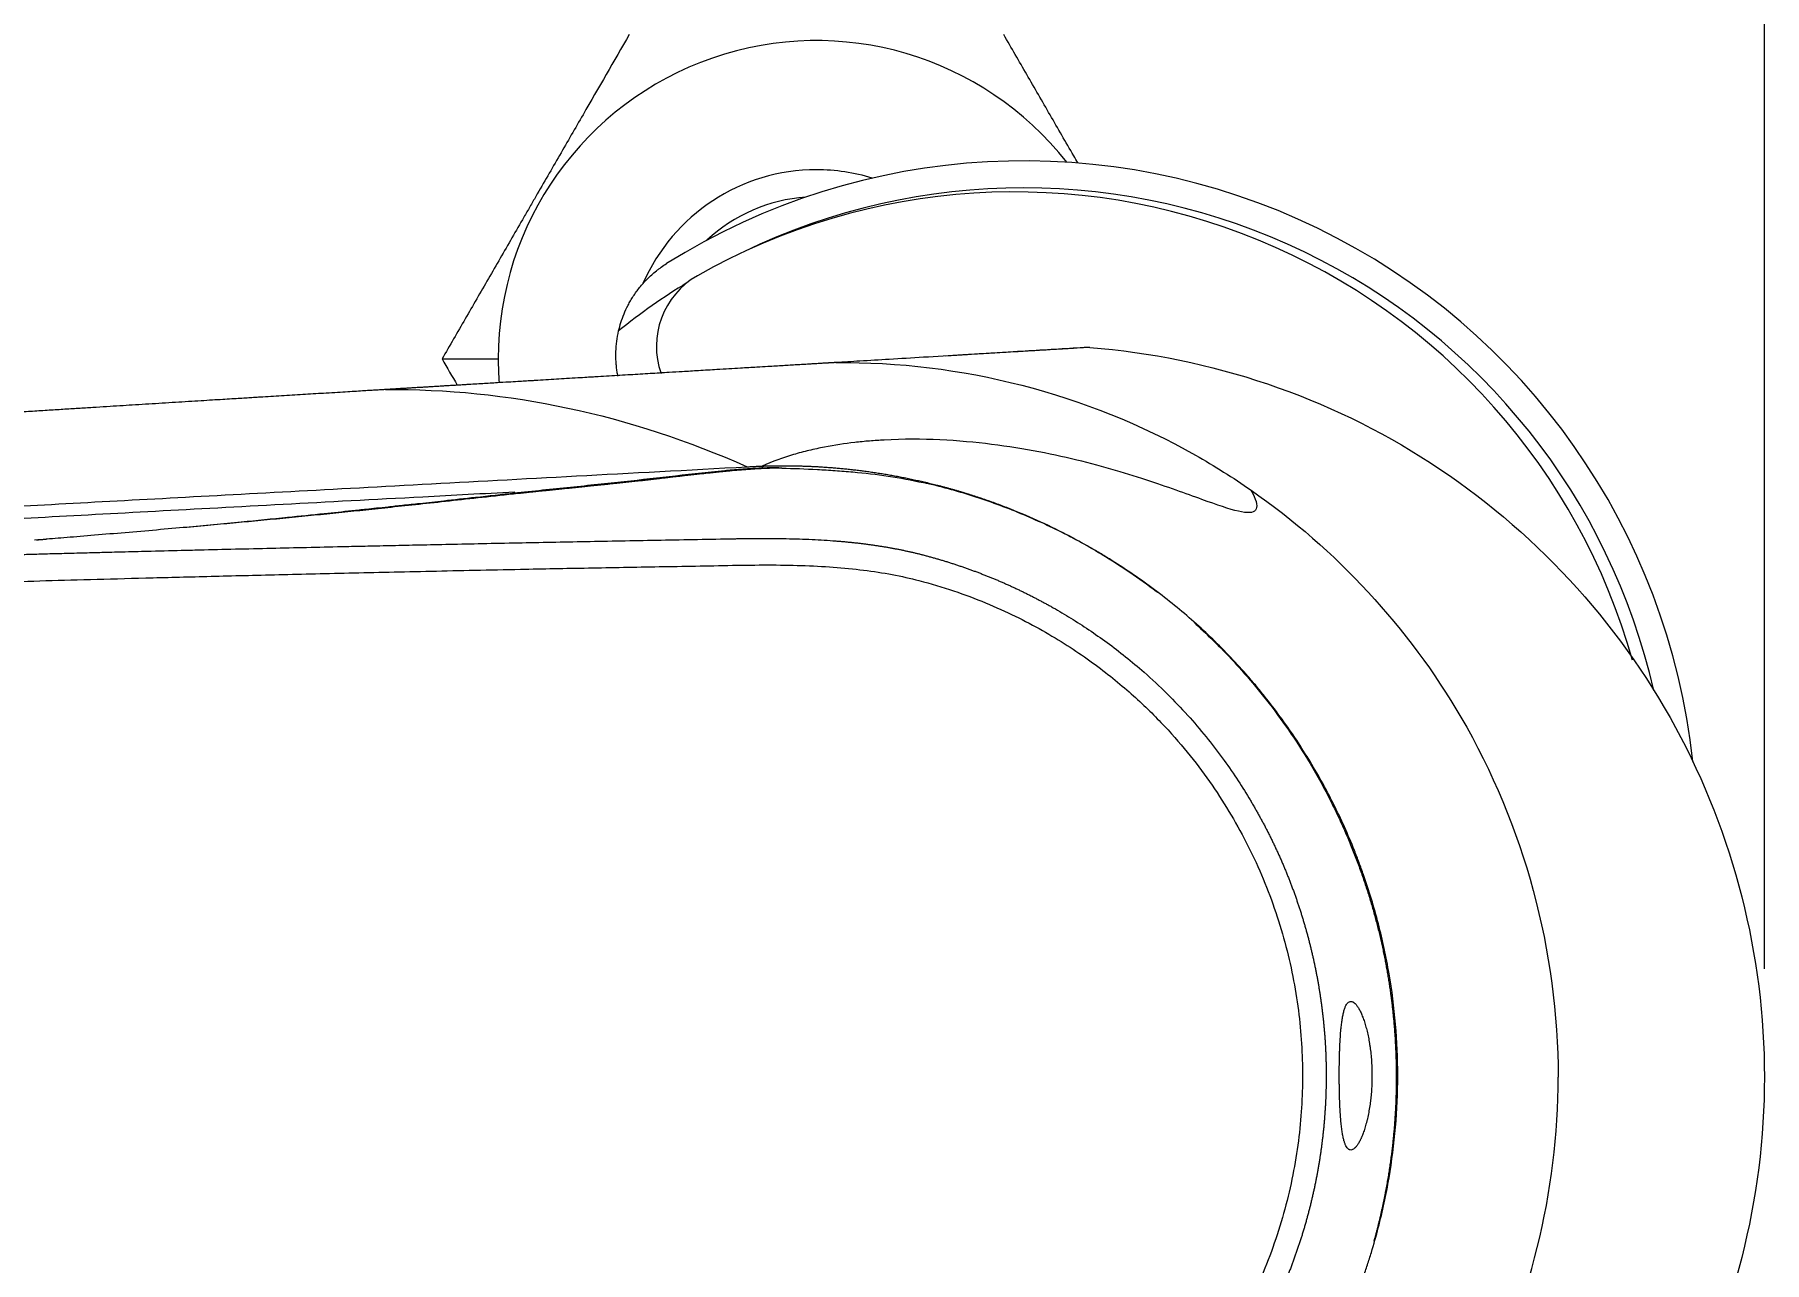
# Model space of a CAD drawing. Extents: x 840 to 1630, y 0 to 579.
# Drawn here: x 1323.1 to 1387.1, y 483 to 528.4 of the extents above; entities that cross this region are included whole.
import ezdxf

# ---------------------------------------------------------------- set-up
doc = ezdxf.new("R2010")
doc.units = 0
doc.header["$LTSCALE"] = 10
doc.header["$MEASUREMENT"] = 0
doc.header["$PDMODE"] = 3
doc.header["$PDSIZE"] = -10
doc.layers.get('0').update_dxf_attribs({"linetype": 'CONTINUOUS'})
doc.layers.get('DEFPOINTS').update_dxf_attribs({"linetype": 'CONTINUOUS'})
doc.layers.add('1', color=7, linetype='CONTINUOUS')
doc.styles.add('Daelim Dimension', font='NanumGothic.ttf')
doc.dimstyles.new('DEFAULT', dxfattribs={"dimscale": 2, "dimtxt": 2, "dimasz": 2, "dimexe": 0, "dimexo": 2, "dimgap": 1, "dimtad": 1, "dimdec": 0, "dimzin": 9, "dimdsep": 46, "dimtxsty": 'Daelim Dimension', "dimcen": 0.5, "dimclrd": 5, "dimclre": 5, "dimclrt": 256, "dimadec": 1, "dimazin": 0, "dimtfac": 1, "dimtdec": 0, "dimtix": 1, "dimtmove": 0, "dimatfit": 3, "dimfxl": 1, "dimtolj": 1, "dimtzin": 1, "dimlwd": 9, "dimlwe": 9, "dimarcsym": 0})

# ---------------------------------------------------------------- blocks, each defined once
blk = doc.blocks.new('*D12')
at = {"color": 5, "lineweight": 9, "ltscale": 0.5, "transparency": 16777216}
for p, q in [((1212.168, 509.869), (1212.168, 542.57)), ((1387.13, 493.858), (1387.13, 542.57)), ((1383.13, 540.57), (1216.168, 540.57))]:
    blk.add_line(p, q, dxfattribs=at)
at = {"color": 5, "ltscale": 0.5, "transparency": 16777216}
for points in [[(1216.168, 541.237), (1216.168, 539.903), (1212.168, 540.57)], [(1383.13, 541.237), (1383.13, 539.903), (1387.13, 540.57)]]:
    blk.add_solid(points, dxfattribs=at)
at = {"layer": 'DEFPOINTS', "color": 0, "ltscale": 0.5, "transparency": 16777216}
for p in [(1212.168, 540.57), (1212.168, 505.869), (1387.13, 489.858)]:
    blk.add_point(p, dxfattribs=at)
at = {"color": 7, "lineweight": -3, "ltscale": 0.5, "transparency": 16777216, "insert": (1299.649, 547.956), "char_height": 10, "attachment_point": 5, "style": 'Daelim Dimension'}
blk.add_mtext('\\A1;175', dxfattribs=at)

msp = doc.modelspace()

# ---------------------------------------------------------------- linework, layer by layer
at = {"layer": '1', "color": 7, "linetype": 'Continuous', "lineweight": 13}
for p, q in [((1338.2, 516.429), (1340.279, 516.429)), ((1350.04, 512.463), (1350.042, 512.392))]:
    msp.add_line(p, q, dxfattribs=at)
at = {"layer": '1', "color": 7, "linetype": 'Continuous', "lineweight": 18}
for centre, radius, start, end in [((1352.055, 516.429), 11.777, 38.17543, 180), ((1359.73, 498.858), 24.9, 6.17266, 122.07984), ((1352.055, 516.429), 7, 90, 156.52179), ((1352.055, 516.429), 7, 72.84942, 90), ((1359.38, 498.858), 23.75, 15.67911, 119.60224), ((1352.088, 516.429), 6, 94.09675, 132.91738), ((1359.73, 498.858), 23.9, 12.81416, 115.7543), ((1359.73, 498.858), 23.9, 121.42442, 128.86646), ((1349.13, 516.899), 3, 119.60224, 199.78662), ((1352.055, 516.429), 11.777, 180, 184.28728)]:
    msp.add_arc(centre, radius, start, end, dxfattribs=at)
for points, knots in [([(1345.126, 528.428), (1344.56, 527.449), (1343.991, 526.462), (1343.128, 524.966), (1342.838, 524.465), (1342.257, 523.457), (1341.964, 522.95), (1341.596, 522.313), (1341.522, 522.185), (1341.412, 521.993), (1341.375, 521.929), (1341.301, 521.801), (1341.117, 521.482), (1340.933, 521.164), (1340.494, 520.404), (1340.204, 519.9), (1339.626, 518.899), (1339.339, 518.402), (1338.768, 517.412), (1338.483, 516.919), (1338.2, 516.429)], [0, 0, 0, 0, 0.25, 0.25, 0.375, 0.375, 0.5, 0.5, 0.53125, 0.53125, 0.546875, 0.546875, 0.5625, 0.625, 0.625, 0.75, 0.75, 0.875, 0.875, 1, 1, 1, 1]), ([(1361.727, 523.678), (1361.675, 523.767), (1361.623, 523.857), (1361.279, 524.454), (1360.988, 524.957), (1360.411, 525.958), (1360.124, 526.456), (1359.552, 527.446), (1359.268, 527.938), (1358.985, 528.428)], [0.3330694, 0.3330694, 0.3330694, 0.3330694, 0.3701779, 0.3701779, 0.5801186, 0.5801186, 0.7900593, 0.7900593, 1, 1, 1, 1]), ([(1344.733, 517.466), (1344.756, 517.569), (1344.785, 517.672), (1344.851, 517.881), (1344.889, 517.987), (1344.977, 518.2), (1345.027, 518.307), (1345.098, 518.444), (1345.113, 518.471), (1345.143, 518.526), (1345.158, 518.553), (1345.207, 518.636), (1345.24, 518.691), (1345.347, 518.855), (1345.425, 518.963), (1345.555, 519.125), (1345.6, 519.179), (1345.672, 519.259), (1345.696, 519.286), (1345.746, 519.338), (1345.771, 519.364), (1345.9, 519.494), (1346.011, 519.593), (1346.159, 519.712), (1346.189, 519.735), (1346.25, 519.781), (1346.281, 519.804), (1346.376, 519.871), (1346.44, 519.914), (1346.506, 519.956)], [0, 0, 0, 0, 0.125, 0.125, 0.25, 0.25, 0.375, 0.375, 0.40625, 0.40625, 0.4375, 0.4375, 0.5, 0.5, 0.625, 0.625, 0.6875, 0.6875, 0.71875, 0.71875, 0.75, 0.75, 0.875, 0.875, 0.90625, 0.90625, 0.9375, 0.9375, 1, 1, 1, 1]), ([(1344.706, 515.793), (1344.695, 515.845), (1344.686, 515.897), (1344.669, 516.01), (1344.656, 516.102), (1344.647, 516.196), (1344.642, 516.258), (1344.64, 516.29), (1344.63, 516.447), (1344.628, 516.573), (1344.637, 516.826), (1344.647, 516.954), (1344.68, 517.209), (1344.703, 517.338), (1344.733, 517.466)], [0, 0, 0, 0, 0.09732, 0.09732, 0.210155, 0.266573, 0.266573, 0.32299, 0.32299, 0.54866, 0.54866, 0.77433, 0.77433, 1, 1, 1, 1]), ([(1362.17, 516.855), (1362.013, 516.845), (1361.676, 516.825), (1361.138, 516.793), (1360.532, 516.757), (1359.861, 516.717), (1359.122, 516.673), (1358.317, 516.624), (1357.273, 516.562), (1356.074, 516.491), (1354.805, 516.415), (1353.723, 516.35), (1353.063, 516.311), (1352.765, 516.293)], [0, 0, 0, 0, 0.050122, 0.107346, 0.171673, 0.243101, 0.321632, 0.407265, 0.5, 0.654812, 0.789749, 0.904812, 1, 1, 1, 1]), ([(1362.09, 516.855), (1361.377, 516.811), (1359.921, 516.723), (1358.16, 516.616), (1357.108, 516.553), (1356.834, 516.536)], [0, 0, 0, 0, 0.426201, 0.852401, 1, 1, 1, 1]), ([(1362.17, 516.855), (1366.638, 516.504), (1375.404, 513.534), (1384.845, 503.337), (1387.13, 494.353), (1387.13, 489.858)], [0, 0, 0, 0, 0.332673, 0.666336, 1, 1, 1, 1]), ([(1352.765, 516.293), (1352.756, 516.293), (1352.74, 516.292), (1352.714, 516.29), (1352.689, 516.289), (1352.663, 516.287), (1352.637, 516.286), (1352.611, 516.284), (1352.584, 516.283), (1352.558, 516.281), (1352.531, 516.279), (1352.503, 516.278), (1352.476, 516.276), (1352.448, 516.274), (1352.42, 516.273), (1352.391, 516.271), (1352.363, 516.269), (1352.318, 516.267), (1352.223, 516.261), (1352.084, 516.253), (1351.922, 516.243), (1351.751, 516.233), (1351.556, 516.221), (1351.323, 516.208), (1351.079, 516.193), (1350.735, 516.172), (1350.331, 516.148), (1349.804, 516.117), (1349.193, 516.081), (1348.471, 516.037), (1347.739, 515.994), (1347.142, 515.958), (1346.655, 515.929), (1346.254, 515.905), (1345.899, 515.884), (1345.538, 515.862), (1345.165, 515.84), (1344.78, 515.817), (1344.383, 515.793), (1344.055, 515.773), (1343.78, 515.757), (1343.534, 515.742), (1343.203, 515.722), (1342.827, 515.699), (1342.43, 515.676), (1342.042, 515.652), (1341.726, 515.633), (1341.469, 515.618), (1341.256, 515.605), (1340.979, 515.588), (1340.638, 515.568), (1340.298, 515.547), (1339.979, 515.528), (1339.701, 515.511), (1339.415, 515.494), (1339.16, 515.479), (1338.943, 515.466), (1338.767, 515.455), (1338.593, 515.445), (1338.421, 515.434), (1338.251, 515.424), (1338.083, 515.414), (1337.917, 515.404), (1337.753, 515.394), (1337.591, 515.384), (1337.431, 515.374), (1337.274, 515.365), (1337.119, 515.356), (1336.967, 515.346), (1336.817, 515.337), (1336.669, 515.328), (1336.524, 515.319), (1336.381, 515.311), (1336.242, 515.302), (1336.149, 515.297), (1336.103, 515.294)], [0, 0, 0, 0, 0.004446, 0.008892, 0.013338, 0.017784, 0.022231, 0.026677, 0.031124, 0.035571, 0.040017, 0.044464, 0.048911, 0.053358, 0.057805, 0.062252, 0.0667, 0.071147, 0.083058, 0.109506, 0.131257, 0.149675, 0.177293, 0.204912, 0.232534, 0.259729, 0.314677, 0.35131, 0.401663, 0.465738, 0.511177, 0.548106, 0.576501, 0.596357, 0.615248, 0.634134, 0.653016, 0.671893, 0.690768, 0.70964, 0.717126, 0.72807, 0.742473, 0.760338, 0.776057, 0.79178, 0.807504, 0.813497, 0.821762, 0.832297, 0.845103, 0.86018, 0.869935, 0.879901, 0.890078, 0.900466, 0.90663, 0.912691, 0.918649, 0.924505, 0.930257, 0.935906, 0.941453, 0.946897, 0.952238, 0.957476, 0.962612, 0.967645, 0.972575, 0.977402, 0.982127, 0.986749, 0.991269, 0.995686, 1, 1, 1, 1]), ([(1336.103, 515.294), (1336.079, 515.292), (1336.017, 515.289), (1335.904, 515.282), (1335.749, 515.272), (1335.551, 515.26), (1335.31, 515.246), (1335.025, 515.228), (1334.696, 515.208), (1334.32, 515.185), (1333.926, 515.161), (1333.529, 515.137), (1333.142, 515.113), (1332.752, 515.09), (1332.359, 515.066), (1331.963, 515.041), (1331.647, 515.022), (1331.399, 515.007), (1331.209, 514.995), (1330.981, 514.981), (1330.716, 514.965), (1330.412, 514.946), (1330.07, 514.925), (1329.689, 514.902), (1329.268, 514.876), (1328.65, 514.837), (1327.843, 514.787), (1327.032, 514.737), (1326.388, 514.697), (1325.906, 514.667), (1325.399, 514.636), (1324.868, 514.603), (1324.311, 514.568), (1323.729, 514.531), (1323.122, 514.493), (1322.489, 514.454), (1321.83, 514.412), (1321.145, 514.369), (1320.435, 514.324), (1319.698, 514.277), (1318.935, 514.229), (1317.963, 514.167), (1316.786, 514.093), (1315.765, 514.028), (1315.039, 513.982), (1314.555, 513.951), (1314.144, 513.925), (1313.895, 513.909), (1313.863, 513.907)], [0, 0, 0, 0, 0.003776, 0.009711, 0.017804, 0.028055, 0.040463, 0.055028, 0.071751, 0.090632, 0.111673, 0.130612, 0.149553, 0.168496, 0.187443, 0.206392, 0.225344, 0.232602, 0.241591, 0.252311, 0.264763, 0.278947, 0.294863, 0.312512, 0.331892, 0.353004, 0.397399, 0.441782, 0.462169, 0.483558, 0.505951, 0.529348, 0.553752, 0.579164, 0.605586, 0.633019, 0.661465, 0.690926, 0.721402, 0.752894, 0.7854, 0.818921, 0.876901, 0.934911, 0.948225, 0.968592, 0.996015, 1, 1, 1, 1]), ([(1348.788, 512.3), (1348.132, 512.233), (1346.83, 512.098), (1344.962, 511.878), (1342.962, 511.677), (1341.569, 511.53), (1340.854, 511.455)], [0, 0, 0, 0, 0.250837, 0.500185, 0.749696, 1, 1, 1, 1]), ([(1350.12, 512.389), (1350.108, 512.389), (1350.084, 512.388), (1350.049, 512.386), (1350.013, 512.385), (1349.978, 512.383), (1349.942, 512.381), (1349.907, 512.379), (1349.872, 512.378), (1349.836, 512.376), (1349.801, 512.374), (1349.766, 512.372), (1349.731, 512.37), (1349.696, 512.368), (1349.66, 512.366), (1349.625, 512.364), (1349.59, 512.361), (1349.555, 512.359), (1349.52, 512.357), (1349.485, 512.355), (1349.451, 512.352), (1349.416, 512.35), (1349.381, 512.347), (1349.346, 512.345), (1349.312, 512.342), (1349.277, 512.34), (1349.242, 512.337), (1349.208, 512.335), (1349.173, 512.332), (1349.139, 512.329), (1349.105, 512.327), (1349.07, 512.324), (1349.036, 512.321), (1349.002, 512.318), (1348.967, 512.316), (1348.933, 512.313), (1348.899, 512.31), (1348.865, 512.307), (1348.831, 512.304), (1348.797, 512.301), (1348.763, 512.298), (1348.741, 512.296), (1348.729, 512.295)], [0, 0, 0, 0, 0.024519, 0.049062, 0.073631, 0.098225, 0.122845, 0.14749, 0.17216, 0.196856, 0.221577, 0.246324, 0.271096, 0.295894, 0.320717, 0.345565, 0.370438, 0.395336, 0.420258, 0.445205, 0.470175, 0.495169, 0.520187, 0.545228, 0.570292, 0.59538, 0.620491, 0.645625, 0.670784, 0.695966, 0.721172, 0.746402, 0.771656, 0.796934, 0.822235, 0.84756, 0.872909, 0.898281, 0.923677, 0.949095, 0.974536, 1, 1, 1, 1]), ([(1350.04, 512.463), (1350.064, 512.464), (1350.112, 512.466), (1350.185, 512.468), (1350.258, 512.47), (1350.332, 512.472), (1350.406, 512.473), (1350.482, 512.474), (1350.557, 512.475), (1350.633, 512.476), (1350.71, 512.477), (1350.787, 512.477), (1350.865, 512.477), (1350.944, 512.477), (1351.023, 512.476), (1351.103, 512.476), (1351.183, 512.475), (1351.264, 512.473), (1351.345, 512.472), (1351.427, 512.47), (1351.509, 512.467), (1351.592, 512.465), (1351.676, 512.462), (1351.76, 512.458), (1351.845, 512.455), (1351.93, 512.451), (1352.016, 512.447), (1352.103, 512.442), (1352.19, 512.437), (1352.277, 512.431), (1352.365, 512.426), (1352.454, 512.42), (1352.543, 512.413), (1352.633, 512.406), (1352.723, 512.399), (1352.814, 512.391), (1352.905, 512.383), (1352.997, 512.374), (1353.089, 512.365), (1353.182, 512.356), (1353.276, 512.346), (1353.37, 512.336), (1353.464, 512.325), (1353.56, 512.314), (1353.655, 512.302), (1353.751, 512.29), (1353.848, 512.277), (1353.945, 512.264), (1354.043, 512.25), (1354.141, 512.236), (1354.24, 512.222), (1354.339, 512.207), (1354.438, 512.191), (1354.539, 512.175), (1354.639, 512.158), (1354.74, 512.141), (1354.842, 512.123), (1354.944, 512.104), (1355.047, 512.085), (1355.15, 512.066), (1355.253, 512.046), (1355.357, 512.025), (1355.462, 512.004), (1355.567, 511.982), (1355.672, 511.959), (1355.778, 511.936), (1355.884, 511.912), (1355.991, 511.888), (1356.098, 511.863), (1356.206, 511.837), (1356.314, 511.811), (1356.423, 511.784), (1356.531, 511.756), (1356.641, 511.727), (1356.751, 511.698), (1356.861, 511.669), (1356.971, 511.638), (1357.082, 511.607), (1357.194, 511.575), (1357.305, 511.542), (1357.417, 511.509), (1357.53, 511.475), (1357.643, 511.44), (1357.756, 511.404), (1357.869, 511.368), (1357.983, 511.331), (1358.098, 511.293), (1358.212, 511.254), (1358.327, 511.214), (1358.442, 511.174), (1358.558, 511.133), (1358.674, 511.091), (1358.79, 511.048), (1358.907, 511.004), (1359.023, 510.96), (1359.141, 510.914), (1359.258, 510.868), (1359.711, 510.686), (1360.491, 510.346), (1361.576, 509.803), (1362.63, 509.203), (1363.65, 508.547), (1364.325, 508.061), (1364.665, 507.801), (1364.683, 507.787)], [0, 0, 0, 0, 0.004605, 0.009246, 0.013924, 0.018638, 0.023389, 0.028177, 0.033001, 0.037862, 0.042759, 0.047693, 0.052663, 0.05767, 0.062714, 0.067794, 0.072911, 0.078064, 0.083254, 0.088481, 0.093744, 0.099044, 0.10438, 0.109753, 0.115163, 0.120609, 0.126092, 0.131612, 0.137168, 0.142761, 0.14839, 0.154056, 0.159759, 0.165498, 0.171274, 0.177087, 0.182936, 0.188822, 0.194744, 0.200703, 0.206699, 0.212731, 0.2188, 0.224906, 0.231048, 0.237227, 0.243442, 0.249695, 0.255983, 0.262309, 0.268671, 0.27507, 0.281505, 0.287977, 0.294485, 0.30103, 0.307612, 0.31423, 0.320885, 0.327577, 0.334305, 0.34107, 0.347871, 0.354709, 0.361584, 0.368495, 0.375443, 0.382427, 0.389448, 0.396506, 0.4036, 0.41073, 0.417898, 0.425102, 0.432342, 0.439619, 0.446933, 0.454283, 0.461669, 0.469093, 0.476553, 0.484049, 0.491582, 0.499152, 0.506758, 0.514401, 0.52208, 0.529796, 0.537549, 0.545338, 0.553164, 0.561026, 0.568925, 0.576861, 0.584834, 0.592843, 0.600888, 0.608971, 0.686283, 0.763604, 0.840933, 0.918267, 0.995601, 1, 1, 1, 1]), ([(1350.767, 512.39), (1351.207, 512.377), (1351.647, 512.361), (1352.306, 512.327), (1352.526, 512.314), (1352.965, 512.284), (1353.184, 512.266), (1353.841, 512.207), (1354.277, 512.156), (1355.146, 512.027), (1355.578, 511.948), (1356.008, 511.85)], [0, 0, 0, 0, 0.25, 0.25, 0.375, 0.375, 0.5, 0.5, 0.75, 0.75, 1, 1, 1, 1]), ([(1340.895, 511.459), (1340.412, 511.406), (1339.539, 511.31), (1338.362, 511.18), (1337.459, 511.081), (1336.771, 511.007), (1336.236, 510.949), (1335.793, 510.902), (1335.348, 510.855), (1334.704, 510.787), (1333.731, 510.686), (1332.369, 510.546), (1330.664, 510.376), (1329.404, 510.256), (1328.716, 510.193)], [0, 0, 0, 0, 0.125086, 0.224617, 0.298573, 0.352233, 0.396554, 0.431871, 0.462501, 0.506531, 0.589179, 0.699154, 0.836507, 1, 1, 1, 1]), ([(1373.563, 489.908), (1373.563, 490.546), (1373.535, 491.18), (1373.428, 492.437), (1373.348, 493.061), (1373.136, 494.301), (1373.005, 494.916), (1372.69, 496.136), (1372.506, 496.742), (1372.269, 497.418), (1372.242, 497.493), (1372.188, 497.643), (1372.16, 497.718), (1372.077, 497.942), (1372.019, 498.09), (1371.843, 498.533), (1371.719, 498.825), (1371.33, 499.69), (1371.048, 500.253), (1370.437, 501.354), (1370.109, 501.891), (1369.407, 502.939), (1369.033, 503.45), (1368.585, 504.009), (1368.535, 504.071), (1368.434, 504.195), (1368.384, 504.256), (1368.23, 504.44), (1367.92, 504.803), (1367.601, 505.154), (1366.947, 505.842), (1366.494, 506.279), (1365.553, 507.115), (1365.065, 507.512), (1364.055, 508.267), (1363.533, 508.625), (1362.926, 509.005), (1362.858, 509.047), (1362.722, 509.13), (1362.654, 509.171), (1362.448, 509.294), (1362.036, 509.534), (1361.618, 509.76), (1360.774, 510.194), (1360.202, 510.459), (1359.038, 510.941), (1358.446, 511.158), (1357.242, 511.542), (1356.63, 511.709), (1356.008, 511.85)], [0, 0, 0, 0, 0.0625, 0.0625, 0.125, 0.125, 0.1875, 0.1875, 0.25, 0.25, 0.257813, 0.257813, 0.265625, 0.265625, 0.28125, 0.28125, 0.3125, 0.3125, 0.375, 0.375, 0.4375, 0.4375, 0.5, 0.5, 0.507813, 0.507813, 0.515625, 0.515625, 0.53125, 0.5625, 0.5625, 0.625, 0.625, 0.6875, 0.6875, 0.75, 0.75, 0.757812, 0.757812, 0.765625, 0.765625, 0.78125, 0.8125, 0.8125, 0.875, 0.875, 0.9375, 0.9375, 1, 1, 1, 1]), ([(1366.056, 506.646), (1366.127, 506.582), (1366.452, 506.285), (1367.043, 505.713), (1367.825, 504.878), (1368.631, 503.92), (1369.446, 502.829), (1370.251, 501.599), (1370.796, 500.629), (1371.122, 499.988), (1371.25, 499.729), (1371.373, 499.472), (1371.491, 499.215), (1371.604, 498.961), (1371.714, 498.708), (1371.818, 498.456), (1371.919, 498.206), (1372.015, 497.958), (1372.108, 497.712), (1372.196, 497.468), (1372.281, 497.226), (1372.361, 496.986), (1372.439, 496.748), (1372.512, 496.512), (1372.582, 496.279), (1372.649, 496.047), (1372.712, 495.819), (1372.772, 495.592), (1372.83, 495.369), (1372.884, 495.147), (1372.935, 494.929), (1372.983, 494.713), (1373.029, 494.5), (1373.072, 494.289), (1373.112, 494.081), (1373.15, 493.876), (1373.185, 493.674), (1373.218, 493.474), (1373.249, 493.278), (1373.278, 493.084), (1373.304, 492.894), (1373.329, 492.706), (1373.351, 492.522), (1373.372, 492.34), (1373.391, 492.161), (1373.408, 491.986), (1373.424, 491.813), (1373.438, 491.644), (1373.45, 491.478), (1373.462, 491.315), (1373.471, 491.155), (1373.48, 490.998), (1373.487, 490.845), (1373.493, 490.694), (1373.498, 490.547), (1373.502, 490.403), (1373.505, 490.262), (1373.507, 490.124), (1373.508, 489.99), (1373.508, 489.901), (1373.508, 489.858)], [0, 0, 0, 0, 0.015118, 0.069875, 0.130345, 0.196535, 0.26845, 0.346094, 0.429473, 0.444893, 0.460144, 0.475226, 0.490139, 0.504882, 0.519457, 0.533862, 0.548099, 0.562167, 0.576065, 0.589796, 0.603357, 0.616749, 0.629973, 0.643028, 0.655914, 0.66863, 0.681178, 0.693557, 0.705766, 0.717806, 0.729677, 0.741378, 0.75291, 0.764273, 0.775466, 0.786489, 0.797342, 0.808026, 0.81854, 0.828884, 0.839058, 0.849062, 0.858895, 0.868559, 0.878053, 0.887376, 0.896529, 0.905512, 0.914324, 0.922966, 0.931437, 0.939738, 0.947868, 0.955828, 0.963617, 0.971235, 0.978682, 0.985959, 0.993065, 1, 1, 1, 1]), ([(1371.399, 489.908), (1371.399, 489.999), (1371.4, 490.09), (1371.401, 490.269), (1371.404, 490.447), (1371.408, 490.623), (1371.411, 490.731), (1371.412, 490.753), (1371.413, 490.796), (1371.414, 490.818), (1371.416, 490.882), (1371.418, 490.924), (1371.423, 491.05), (1371.431, 491.213), (1371.441, 491.367), (1371.449, 491.479), (1371.454, 491.535), (1371.458, 491.589), (1371.462, 491.625), (1371.463, 491.643), (1371.472, 491.73), (1371.487, 491.864), (1371.514, 492.044), (1371.535, 492.151), (1371.552, 492.227), (1371.558, 492.251), (1371.57, 492.297), (1371.576, 492.319), (1371.595, 492.382), (1371.622, 492.458), (1371.652, 492.518), (1371.676, 492.556), (1371.685, 492.568), (1371.697, 492.584), (1371.701, 492.589), (1371.71, 492.599), (1371.732, 492.622), (1371.772, 492.65), (1371.83, 492.662), (1371.871, 492.652), (1371.897, 492.641), (1371.903, 492.638), (1371.913, 492.632), (1371.929, 492.623), (1371.945, 492.611), (1371.978, 492.585), (1372.021, 492.541), (1372.066, 492.48), (1372.099, 492.429), (1372.11, 492.41), (1372.133, 492.372), (1372.144, 492.351), (1372.177, 492.288), (1372.221, 492.196), (1372.263, 492.09), (1372.305, 491.977), (1372.325, 491.917), (1372.364, 491.79), (1372.402, 491.657), (1372.454, 491.443), (1372.484, 491.289), (1372.505, 491.17), (1372.512, 491.13), (1372.525, 491.048), (1372.531, 491.007), (1372.549, 490.882), (1372.569, 490.713), (1372.585, 490.538), (1372.594, 490.406), (1372.596, 490.361), (1372.601, 490.272), (1372.603, 490.226), (1372.608, 490.09), (1372.609, 489.999), (1372.609, 489.908)], [0, 0, 0, 0, 0.03125, 0.03125, 0.0625, 0.09375, 0.09375, 0.101562, 0.101562, 0.109375, 0.109375, 0.125, 0.125, 0.15625, 0.1875, 0.1875, 0.203125, 0.210937, 0.210937, 0.21875, 0.21875, 0.25, 0.28125, 0.3125, 0.3125, 0.328125, 0.328125, 0.34375, 0.34375, 0.375, 0.40625, 0.40625, 0.421875, 0.421875, 0.429687, 0.429687, 0.4375, 0.46875, 0.5, 0.53125, 0.53125, 0.539062, 0.539062, 0.546875, 0.5625, 0.5625, 0.59375, 0.625, 0.625, 0.640625, 0.640625, 0.65625, 0.65625, 0.6875, 0.71875, 0.71875, 0.75, 0.75, 0.78125, 0.8125, 0.84375, 0.84375, 0.859375, 0.859375, 0.875, 0.875, 0.90625, 0.9375, 0.9375, 0.953125, 0.953125, 0.96875, 0.96875, 1, 1, 1, 1]), ([(1356.008, 467.965), (1356.63, 468.106), (1357.242, 468.273), (1358.445, 468.657), (1359.035, 468.873), (1360.197, 469.354), (1360.768, 469.618), (1361.889, 470.195), (1362.439, 470.507), (1363.047, 470.886), (1363.114, 470.929), (1363.248, 471.014), (1363.315, 471.058), (1363.515, 471.189), (1363.912, 471.454), (1364.299, 471.73), (1365.058, 472.298), (1365.547, 472.695), (1366.488, 473.53), (1366.941, 473.967), (1367.81, 474.881), (1368.226, 475.357), (1368.673, 475.916), (1368.723, 475.979), (1368.821, 476.104), (1368.87, 476.167), (1369.016, 476.357), (1369.302, 476.739), (1369.575, 477.128), (1370.103, 477.916), (1370.761, 478.991), (1371.326, 480.117), (1371.843, 481.267), (1372.078, 481.854), (1372.316, 482.53), (1372.342, 482.605), (1372.393, 482.756), (1372.418, 482.832), (1372.493, 483.059), (1372.636, 483.515), (1372.765, 483.973), (1373.003, 484.892), (1373.267, 486.125), (1373.428, 487.376), (1373.535, 488.635), (1373.563, 489.269), (1373.563, 489.908)], [0, 0, 0, 0, 0.0625, 0.0625, 0.125, 0.125, 0.1875, 0.1875, 0.25, 0.25, 0.257812, 0.257812, 0.265625, 0.265625, 0.28125, 0.3125, 0.3125, 0.375, 0.375, 0.4375, 0.4375, 0.5, 0.5, 0.507812, 0.507812, 0.515625, 0.515625, 0.53125, 0.5625, 0.5625, 0.625, 0.6875, 0.6875, 0.75, 0.75, 0.757812, 0.757812, 0.765625, 0.765625, 0.78125, 0.8125, 0.8125, 0.875, 0.9375, 0.9375, 1, 1, 1, 1]), ([(1387.13, 489.858), (1387.13, 485.363), (1384.845, 476.378), (1375.404, 466.181), (1366.638, 463.212), (1362.17, 462.861)], [0, 0, 0, 0, 0.333664, 0.667327, 1, 1, 1, 1]), ([(1372.609, 489.908), (1372.609, 489.816), (1372.608, 489.726), (1372.602, 489.546), (1372.592, 489.368), (1372.577, 489.193), (1372.566, 489.085), (1372.564, 489.063), (1372.559, 489.02), (1372.556, 488.999), (1372.549, 488.935), (1372.543, 488.892), (1372.526, 488.768), (1372.5, 488.606), (1372.47, 488.452), (1372.445, 488.34), (1372.437, 488.304), (1372.424, 488.249), (1372.419, 488.231), (1372.411, 488.196), (1372.388, 488.108), (1372.346, 487.959), (1372.285, 487.78), (1372.242, 487.673), (1372.215, 487.611), (1372.21, 487.599), (1372.199, 487.574), (1372.182, 487.539), (1372.166, 487.506), (1372.133, 487.443), (1372.089, 487.367), (1372.044, 487.306), (1372.011, 487.266), (1372, 487.254), (1371.983, 487.238), (1371.978, 487.232), (1371.967, 487.222), (1371.94, 487.199), (1371.892, 487.168), (1371.851, 487.158), (1371.812, 487.157), (1371.792, 487.161), (1371.769, 487.171), (1371.764, 487.174), (1371.755, 487.179), (1371.741, 487.188), (1371.728, 487.199), (1371.701, 487.224), (1371.668, 487.267), (1371.638, 487.326), (1371.616, 487.377), (1371.609, 487.395), (1371.599, 487.424), (1371.596, 487.434), (1371.589, 487.454), (1371.573, 487.505), (1371.546, 487.609), (1371.525, 487.715), (1371.505, 487.829), (1371.496, 487.889), (1371.48, 488.018), (1371.465, 488.151), (1371.446, 488.368), (1371.436, 488.522), (1371.43, 488.622), (1371.429, 488.642), (1371.427, 488.683), (1371.426, 488.703), (1371.423, 488.765), (1371.421, 488.807), (1371.416, 488.932), (1371.41, 489.102), (1371.406, 489.276), (1371.404, 489.409), (1371.403, 489.454), (1371.402, 489.544), (1371.401, 489.589), (1371.4, 489.725), (1371.399, 489.816), (1371.399, 489.908)], [0, 0, 0, 0, 0.03125, 0.03125, 0.0625, 0.09375, 0.09375, 0.101562, 0.101562, 0.109375, 0.109375, 0.125, 0.125, 0.15625, 0.1875, 0.1875, 0.203125, 0.203125, 0.210937, 0.210937, 0.21875, 0.25, 0.28125, 0.3125, 0.3125, 0.320312, 0.320312, 0.328125, 0.34375, 0.34375, 0.375, 0.40625, 0.40625, 0.421875, 0.421875, 0.429687, 0.429687, 0.4375, 0.46875, 0.5, 0.5, 0.53125, 0.53125, 0.539062, 0.539062, 0.546875, 0.5625, 0.5625, 0.59375, 0.625, 0.625, 0.640625, 0.640625, 0.648437, 0.648437, 0.65625, 0.6875, 0.71875, 0.71875, 0.75, 0.75, 0.78125, 0.8125, 0.84375, 0.84375, 0.851562, 0.851562, 0.859375, 0.859375, 0.875, 0.875, 0.90625, 0.9375, 0.9375, 0.953125, 0.953125, 0.96875, 0.96875, 1, 1, 1, 1])]:
    msp.add_open_spline(points, degree=3, knots=knots, dxfattribs=at)
for points, degree in [([(1362.17, 516.855), (1362.161, 516.855), (1362.143, 516.856), (1362.117, 516.856), (1362.099, 516.855), (1362.09, 516.855)], 3), ([(1338.2, 516.429), (1338.387, 516.105), (1338.574, 515.78), (1338.762, 515.455)], 3), ([(1297.714, 509.631), (1299.517, 509.729), (1302.948, 509.915), (1307.652, 510.172), (1311.663, 510.39), (1315.363, 510.591), (1319.153, 510.798), (1323.179, 511.016), (1327.506, 511.251), (1332.214, 511.506), (1337.378, 511.785), (1343.069, 512.092), (1347.283, 512.318), (1349.489, 512.437)], 3), ([(1350.767, 512.39), (1350.571, 512.386), (1350.167, 512.374), (1349.536, 512.339), (1349.083, 512.302), (1348.85, 512.281)], 3), ([(1348.85, 512.304), (1349.273, 512.344), (1349.696, 512.373), (1350.12, 512.389)], 3), ([(1350.767, 512.39), (1350.696, 512.392), (1350.554, 512.395), (1350.337, 512.395), (1350.192, 512.392), (1350.12, 512.389)], 3), ([(1341.008, 511.445), (1340.552, 511.395), (1339.672, 511.299), (1338.459, 511.166), (1337.337, 511.045), (1336.307, 510.935), (1335.364, 510.835), (1334.501, 510.746), (1333.593, 510.654), (1332.659, 510.561), (1331.723, 510.47), (1330.802, 510.383), (1329.906, 510.3), (1328.91, 510.21), (1327.786, 510.111), (1326.614, 510.01), (1325.467, 509.914), (1324.409, 509.826), (1323.839, 509.779), (1323.582, 509.758)], 3), ([(1323.582, 509.758), (1323.429, 509.745), (1323.276, 509.733), (1323.122, 509.72)], 3), ([(1323.553, 509.751), (1323.188, 509.721)], 1), ([(1341.008, 509.626), (1341.828, 509.643), (1343.502, 509.675), (1346.118, 509.722), (1347.928, 509.756), (1348.85, 509.773)], 3)]:
    msp.add_open_spline(points, degree=degree, dxfattribs=at)
at = {"layer": '1', "color": 7, "linetype": 'Continuous', "lineweight": 13}
for points, knots in [([(1352.765, 516.293), (1357.4, 516.345), (1362.858, 514.94), (1367.469, 512.036), (1368.134, 511.573)], [0, 0, 0, 0, 0.851205, 1, 1, 1, 1]), ([(1368.132, 511.571), (1368.317, 511.244), (1368.384, 511.01), (1368.269, 510.744), (1368.089, 510.712), (1367.484, 510.821), (1367.059, 510.962), (1365.974, 511.35), (1365.313, 511.597), (1363.763, 512.118), (1362.873, 512.393), (1360.871, 512.89), (1359.758, 513.112), (1357.926, 513.342), (1357.288, 513.402), (1355.961, 513.464), (1355.271, 513.466), (1354.379, 513.418), (1354.199, 513.406), (1353.837, 513.376), (1353.288, 513.322), (1352.728, 513.238), (1352.16, 513.127), (1351.969, 513.086), (1351.586, 512.994), (1351.009, 512.841), (1350.427, 512.633), (1350.04, 512.463)], [0, 0, 0, 0, 0.125, 0.125, 0.25, 0.25, 0.375, 0.375, 0.5, 0.5, 0.625, 0.625, 0.75, 0.75, 0.8125, 0.8125, 0.875, 0.875, 0.890625, 0.890625, 0.90625, 0.9375, 0.9375, 0.953125, 0.953125, 0.96875, 1, 1, 1, 1]), ([(1348.85, 512.281), (1348.837, 512.28), (1348.809, 512.278), (1348.768, 512.274), (1348.727, 512.27), (1348.685, 512.266), (1348.643, 512.262), (1348.6, 512.258), (1348.557, 512.254), (1348.513, 512.249), (1348.469, 512.245), (1348.425, 512.24), (1348.38, 512.236), (1348.335, 512.231), (1348.29, 512.227), (1348.244, 512.222), (1348.197, 512.217), (1348.15, 512.212), (1348.103, 512.207), (1348.056, 512.202), (1347.962, 512.192), (1347.818, 512.176), (1347.617, 512.154), (1347.4, 512.129), (1347.193, 512.105), (1346.969, 512.08), (1346.701, 512.049), (1346.428, 512.017), (1346.187, 511.99), (1346.014, 511.97), (1345.855, 511.952), (1345.708, 511.935), (1345.461, 511.908), (1345.117, 511.87), (1344.727, 511.828), (1344.405, 511.794), (1344.144, 511.767), (1343.885, 511.74), (1343.661, 511.718), (1343.471, 511.698), (1343.316, 511.683), (1343.161, 511.667), (1343.006, 511.651), (1342.852, 511.636), (1342.697, 511.62), (1342.543, 511.604), (1342.389, 511.589), (1342.235, 511.573), (1342.081, 511.557), (1341.927, 511.542), (1341.774, 511.526), (1341.62, 511.51), (1341.467, 511.494), (1341.314, 511.478), (1341.161, 511.461), (1341.059, 511.45), (1341.008, 511.445)], [0, 0, 0, 0, 0.005048, 0.010163, 0.015346, 0.020597, 0.025916, 0.031302, 0.036756, 0.042277, 0.047867, 0.053524, 0.059249, 0.065041, 0.070901, 0.076829, 0.082824, 0.088887, 0.095018, 0.101215, 0.107481, 0.131643, 0.15815, 0.186989, 0.218145, 0.241054, 0.27703, 0.325982, 0.350688, 0.373627, 0.394807, 0.414235, 0.43192, 0.492597, 0.549622, 0.583303, 0.616543, 0.649354, 0.681746, 0.70114, 0.72044, 0.739647, 0.758764, 0.777793, 0.796736, 0.815594, 0.834371, 0.853068, 0.871687, 0.89023, 0.908699, 0.927096, 0.945423, 0.963681, 0.981873, 1, 1, 1, 1]), ([(1349.489, 512.437), (1349.514, 512.438), (1349.565, 512.441), (1349.641, 512.445), (1349.719, 512.449), (1349.797, 512.453), (1349.877, 512.456), (1349.958, 512.46), (1350.012, 512.462), (1350.04, 512.463)], [0, 0, 0, 0, 0.136926, 0.275841, 0.416738, 0.55961, 0.704449, 0.851248, 1, 1, 1, 1]), ([(1297.739, 509.173), (1299.542, 509.271), (1302.973, 509.459), (1307.677, 509.716), (1311.688, 509.935), (1315.388, 510.136), (1319.178, 510.343), (1323.203, 510.561), (1327.531, 510.795), (1332.238, 511.049), (1336.728, 511.29), (1339.723, 511.45), (1340.891, 511.512)], [0, 0, 0, 0, 0.10408, 0.20816, 0.31224, 0.41632, 0.520401, 0.624481, 0.728561, 0.832641, 0.936721, 1, 1, 1, 1]), ([(1368.134, 511.573), (1371.286, 509.379), (1377.202, 502.998), (1379.497, 494.51), (1379.497, 489.858)], [0, 0, 0, 0, 0.452304, 1, 1, 1, 1]), ([(1321.485, 509.162), (1321.627, 509.166), (1321.934, 509.174), (1322.429, 509.188), (1322.992, 509.204), (1323.624, 509.221), (1324.325, 509.24), (1325.019, 509.258), (1325.743, 509.277), (1326.531, 509.297), (1327.54, 509.323), (1328.513, 509.347), (1330.051, 509.384), (1332.031, 509.43), (1334.051, 509.476), (1335.485, 509.508), (1336.388, 509.528), (1337.396, 509.55), (1338.507, 509.574), (1339.723, 509.599), (1340.568, 509.617), (1341.008, 509.626)], [0, 0, 0, 0, 0.021798, 0.047123, 0.075971, 0.108339, 0.144225, 0.183625, 0.215006, 0.255393, 0.304783, 0.370006, 0.404904, 0.541119, 0.674291, 0.715246, 0.761525, 0.813138, 0.870089, 0.932378, 1, 1, 1, 1]), ([(1323.582, 509.758), (1323.573, 509.763), (1323.564, 509.763), (1323.553, 509.754), (1323.552, 509.753), (1323.55, 509.751)], [0, 0, 0, 0, 0.837693, 0.837693, 1, 1, 1, 1]), ([(1348.85, 509.773), (1348.901, 509.774), (1349.001, 509.776), (1349.149, 509.779), (1349.295, 509.781), (1349.437, 509.783), (1349.577, 509.784), (1349.713, 509.785), (1349.847, 509.786), (1349.977, 509.787), (1350.105, 509.787), (1350.23, 509.787), (1350.351, 509.786), (1350.47, 509.786), (1350.585, 509.785), (1350.698, 509.783), (1350.936, 509.78), (1351.296, 509.772), (1351.77, 509.755), (1352.224, 509.733), (1352.568, 509.71), (1352.807, 509.691), (1352.948, 509.68), (1353.089, 509.667), (1353.228, 509.654), (1353.366, 509.64), (1353.503, 509.625), (1353.639, 509.61), (1353.774, 509.593), (1353.907, 509.576), (1354.04, 509.559), (1354.171, 509.54), (1354.302, 509.521), (1354.431, 509.501), (1354.559, 509.48), (1354.686, 509.459), (1354.812, 509.436), (1354.936, 509.413), (1355.06, 509.39), (1355.182, 509.365), (1355.304, 509.34), (1355.424, 509.314), (1355.543, 509.288), (1355.661, 509.26), (1355.778, 509.232), (1355.893, 509.204), (1355.97, 509.184), (1356.008, 509.174)], [0, 0, 0, 0, 0.02101, 0.041615, 0.061813, 0.081601, 0.100978, 0.119942, 0.138492, 0.156625, 0.174342, 0.191641, 0.208522, 0.224982, 0.241022, 0.25664, 0.271837, 0.340395, 0.406253, 0.469389, 0.529794, 0.549615, 0.569296, 0.588836, 0.608235, 0.627493, 0.646611, 0.665588, 0.684425, 0.703122, 0.72168, 0.740098, 0.758377, 0.776518, 0.794521, 0.812386, 0.830115, 0.847707, 0.865163, 0.882484, 0.89967, 0.916722, 0.933641, 0.950428, 0.967083, 0.983607, 1, 1, 1, 1]), ([(1356.008, 509.174), (1356.03, 509.168), (1356.075, 509.156), (1356.142, 509.139), (1356.209, 509.12), (1356.276, 509.102), (1356.342, 509.084), (1356.409, 509.065), (1356.476, 509.046), (1356.542, 509.027), (1356.609, 509.007), (1356.675, 508.987), (1356.742, 508.967), (1356.808, 508.947), (1356.874, 508.927), (1356.94, 508.906), (1357.006, 508.885), (1357.072, 508.864), (1357.138, 508.843), (1357.204, 508.821), (1357.27, 508.8), (1357.336, 508.777), (1357.401, 508.755), (1357.467, 508.733), (1357.532, 508.71), (1357.598, 508.687), (1357.663, 508.664), (1357.728, 508.641), (1357.793, 508.617), (1357.858, 508.593), (1357.923, 508.569), (1357.988, 508.545), (1358.053, 508.52), (1358.118, 508.495), (1358.183, 508.47), (1358.247, 508.445), (1358.312, 508.42), (1358.376, 508.394), (1358.44, 508.368), (1358.504, 508.342), (1358.569, 508.316), (1358.633, 508.289), (1358.697, 508.263), (1358.76, 508.236), (1358.824, 508.208), (1358.888, 508.181), (1358.951, 508.153), (1359.015, 508.125), (1359.078, 508.097), (1359.142, 508.069), (1359.205, 508.041), (1359.268, 508.012), (1359.331, 507.983), (1359.394, 507.954), (1359.457, 507.924), (1359.519, 507.895), (1359.582, 507.865), (1359.644, 507.835), (1359.707, 507.805), (1359.769, 507.774), (1359.831, 507.744), (1359.893, 507.713), (1359.955, 507.682), (1360.017, 507.65), (1360.079, 507.619), (1360.14, 507.587), (1360.202, 507.555), (1360.263, 507.523), (1360.325, 507.49), (1360.386, 507.458), (1360.447, 507.425), (1360.508, 507.392), (1360.569, 507.359), (1360.63, 507.326), (1360.69, 507.292), (1360.751, 507.258), (1361.011, 507.112), (1361.475, 506.837), (1362.141, 506.408), (1362.818, 505.933), (1363.503, 505.408), (1364.249, 504.782), (1365.021, 504.061), (1365.784, 503.262), (1366.462, 502.468), (1367.063, 501.689), (1367.59, 500.932), (1367.936, 500.386), (1368.136, 500.052), (1368.214, 499.919), (1368.291, 499.786), (1368.366, 499.653), (1368.441, 499.519), (1368.514, 499.385), (1368.586, 499.251), (1368.657, 499.116), (1368.727, 498.981), (1368.795, 498.846), (1368.863, 498.71), (1368.929, 498.575), (1368.994, 498.439), (1369.058, 498.302), (1369.121, 498.166), (1369.183, 498.029), (1369.244, 497.892), (1369.303, 497.755), (1369.361, 497.618), (1369.418, 497.48), (1369.474, 497.343), (1369.529, 497.205), (1369.583, 497.067), (1369.636, 496.929), (1369.687, 496.791), (1369.737, 496.652), (1369.787, 496.514), (1369.835, 496.375), (1369.882, 496.237), (1369.928, 496.098), (1369.972, 495.959), (1370.016, 495.82), (1370.059, 495.681), (1370.1, 495.542), (1370.14, 495.403), (1370.18, 495.264), (1370.218, 495.125), (1370.255, 494.986), (1370.291, 494.847), (1370.326, 494.708), (1370.36, 494.569), (1370.393, 494.429), (1370.425, 494.29), (1370.456, 494.152), (1370.486, 494.013), (1370.515, 493.874), (1370.542, 493.735), (1370.569, 493.596), (1370.595, 493.458), (1370.619, 493.319), (1370.643, 493.181), (1370.666, 493.042), (1370.687, 492.904), (1370.708, 492.766), (1370.727, 492.628), (1370.746, 492.49), (1370.764, 492.353), (1370.78, 492.215), (1370.796, 492.078), (1370.81, 491.941), (1370.824, 491.804), (1370.837, 491.667), (1370.848, 491.53), (1370.859, 491.394), (1370.869, 491.258), (1370.878, 491.121), (1370.886, 490.986), (1370.893, 490.85), (1370.899, 490.715), (1370.904, 490.58), (1370.908, 490.445), (1370.911, 490.31), (1370.914, 490.176), (1370.915, 490.042), (1370.915, 489.952), (1370.915, 489.908)], [0, 0, 0, 0, 0.00265, 0.0053, 0.007949, 0.010599, 0.013249, 0.015899, 0.018548, 0.021198, 0.023848, 0.026497, 0.029147, 0.031797, 0.034447, 0.037096, 0.039746, 0.042396, 0.045046, 0.047695, 0.050345, 0.052995, 0.055645, 0.058294, 0.060944, 0.063594, 0.066244, 0.068894, 0.071543, 0.074193, 0.076843, 0.079493, 0.082143, 0.084793, 0.087442, 0.090092, 0.092742, 0.095392, 0.098042, 0.100692, 0.103342, 0.105992, 0.108641, 0.111291, 0.113941, 0.116591, 0.119241, 0.121891, 0.124541, 0.127191, 0.129841, 0.132491, 0.135141, 0.13779, 0.14044, 0.14309, 0.14574, 0.14839, 0.15104, 0.15369, 0.156339, 0.158989, 0.161639, 0.164289, 0.166939, 0.169588, 0.172238, 0.174888, 0.177538, 0.180187, 0.182837, 0.185486, 0.188136, 0.190786, 0.193435, 0.196085, 0.198734, 0.227659, 0.257917, 0.289505, 0.322422, 0.356666, 0.401131, 0.44327, 0.48309, 0.52059, 0.55577, 0.588629, 0.594504, 0.600368, 0.606222, 0.612064, 0.617897, 0.623719, 0.62953, 0.63533, 0.64112, 0.6469, 0.652668, 0.658427, 0.664174, 0.669911, 0.675637, 0.681353, 0.687058, 0.692753, 0.698437, 0.70411, 0.709773, 0.715426, 0.721067, 0.726699, 0.73232, 0.73793, 0.74353, 0.749119, 0.754698, 0.760266, 0.765824, 0.771372, 0.776909, 0.782435, 0.787951, 0.793457, 0.798952, 0.804437, 0.809911, 0.815374, 0.820828, 0.82627, 0.831703, 0.837125, 0.842536, 0.847937, 0.853327, 0.858707, 0.864076, 0.869435, 0.874784, 0.880122, 0.885449, 0.890766, 0.896072, 0.901368, 0.906654, 0.911929, 0.917193, 0.922447, 0.927691, 0.932924, 0.938146, 0.943358, 0.94856, 0.953751, 0.958931, 0.964101, 0.969261, 0.97441, 0.979549, 0.984677, 0.989795, 0.994903, 1, 1, 1, 1]), ([(1370.915, 489.908), (1370.915, 489.885), (1370.915, 489.839), (1370.915, 489.77), (1370.914, 489.701), (1370.913, 489.632), (1370.912, 489.563), (1370.911, 489.494), (1370.909, 489.425), (1370.907, 489.356), (1370.905, 489.287), (1370.903, 489.217), (1370.901, 489.148), (1370.898, 489.078), (1370.895, 489.009), (1370.891, 488.939), (1370.888, 488.87), (1370.884, 488.8), (1370.88, 488.73), (1370.876, 488.66), (1370.871, 488.591), (1370.866, 488.521), (1370.861, 488.451), (1370.856, 488.381), (1370.85, 488.311), (1370.845, 488.24), (1370.839, 488.17), (1370.832, 488.1), (1370.826, 488.03), (1370.819, 487.959), (1370.812, 487.889), (1370.804, 487.818), (1370.797, 487.748), (1370.789, 487.677), (1370.781, 487.607), (1370.772, 487.536), (1370.764, 487.466), (1370.755, 487.395), (1370.746, 487.324), (1370.736, 487.253), (1370.727, 487.183), (1370.717, 487.112), (1370.706, 487.041), (1370.696, 486.97), (1370.685, 486.899), (1370.674, 486.828), (1370.663, 486.757), (1370.651, 486.686), (1370.64, 486.615), (1370.627, 486.544), (1370.615, 486.473), (1370.602, 486.401), (1370.59, 486.33), (1370.576, 486.259), (1370.563, 486.188), (1370.549, 486.117), (1370.535, 486.045), (1370.521, 485.974), (1370.507, 485.903), (1370.492, 485.831), (1370.477, 485.76), (1370.461, 485.689), (1370.446, 485.617), (1370.43, 485.546), (1370.414, 485.475), (1370.397, 485.403), (1370.381, 485.332), (1370.364, 485.26), (1370.346, 485.189), (1370.329, 485.117), (1370.311, 485.046), (1370.293, 484.975), (1370.274, 484.903), (1370.256, 484.832), (1370.237, 484.76), (1370.217, 484.689), (1370.198, 484.617), (1370.178, 484.546), (1370.158, 484.474), (1370.138, 484.403), (1370.117, 484.332), (1370.096, 484.26), (1370.075, 484.189), (1370.053, 484.117), (1370.031, 484.046), (1370.009, 483.975), (1369.987, 483.903), (1369.964, 483.832), (1369.941, 483.76), (1369.918, 483.689), (1369.895, 483.618), (1369.871, 483.547), (1369.847, 483.475), (1369.822, 483.404), (1369.797, 483.333), (1369.772, 483.262), (1369.747, 483.191), (1369.721, 483.12), (1369.696, 483.049), (1369.669, 482.977), (1369.643, 482.906), (1369.616, 482.835), (1369.589, 482.765), (1369.562, 482.694), (1369.534, 482.623), (1369.506, 482.552), (1369.478, 482.481), (1369.449, 482.41), (1369.42, 482.34), (1369.391, 482.269), (1369.362, 482.198), (1369.332, 482.128), (1369.302, 482.057), (1369.271, 481.987), (1369.241, 481.917), (1369.21, 481.846), (1369.178, 481.776), (1369.147, 481.706), (1369.115, 481.635), (1369.083, 481.565), (1369.05, 481.495), (1369.017, 481.425), (1368.984, 481.355), (1368.951, 481.286), (1368.917, 481.216), (1368.883, 481.146), (1368.849, 481.076), (1368.814, 481.007), (1368.779, 480.937), (1368.744, 480.868), (1368.708, 480.798), (1368.672, 480.729), (1368.636, 480.66), (1368.6, 480.591), (1368.563, 480.522), (1368.526, 480.453), (1368.488, 480.384), (1368.451, 480.315), (1368.413, 480.246), (1368.374, 480.178), (1368.336, 480.109), (1368.297, 480.041), (1368.258, 479.972), (1368.218, 479.904), (1368.178, 479.836), (1368.138, 479.768), (1368.098, 479.7), (1367.892, 479.357), (1367.488, 478.725), (1366.829, 477.807), (1366.062, 476.863), (1365.178, 475.904), (1364.327, 475.102), (1363.521, 474.422), (1362.761, 473.836), (1361.849, 473.207), (1361.138, 472.775), (1360.698, 472.528), (1360.584, 472.465), (1360.47, 472.403), (1360.355, 472.341), (1360.24, 472.28), (1360.125, 472.22), (1360.009, 472.161), (1359.893, 472.103), (1359.777, 472.045), (1359.66, 471.988), (1359.543, 471.932), (1359.425, 471.876), (1359.307, 471.822), (1359.189, 471.768), (1359.07, 471.714), (1358.951, 471.662), (1358.832, 471.61), (1358.713, 471.559), (1358.593, 471.509), (1358.472, 471.46), (1358.352, 471.412), (1358.231, 471.364), (1358.11, 471.317), (1357.988, 471.271), (1357.867, 471.225), (1357.745, 471.181), (1357.622, 471.137), (1357.5, 471.094), (1357.377, 471.052), (1357.254, 471.01), (1357.13, 470.97), (1357.006, 470.93), (1356.882, 470.891), (1356.758, 470.853), (1356.634, 470.816), (1356.509, 470.779), (1356.384, 470.743), (1356.259, 470.709), (1356.134, 470.674), (1356.05, 470.652), (1356.008, 470.641)], [0, 0, 0, 0, 0.002617, 0.005237, 0.00786, 0.010485, 0.013113, 0.015744, 0.018378, 0.021014, 0.023653, 0.026295, 0.02894, 0.031587, 0.034238, 0.03689, 0.039546, 0.042205, 0.044866, 0.04753, 0.050196, 0.052866, 0.055538, 0.058213, 0.060891, 0.063572, 0.066255, 0.068941, 0.07163, 0.074321, 0.077016, 0.079713, 0.082413, 0.085116, 0.087821, 0.090529, 0.09324, 0.095954, 0.098671, 0.10139, 0.104112, 0.106837, 0.109564, 0.112295, 0.115028, 0.117764, 0.120503, 0.123244, 0.125988, 0.128735, 0.131485, 0.134238, 0.136993, 0.139751, 0.142512, 0.145275, 0.148042, 0.150811, 0.153583, 0.156358, 0.159135, 0.161915, 0.164698, 0.167484, 0.170272, 0.173064, 0.175858, 0.178654, 0.181454, 0.184256, 0.187061, 0.189869, 0.19268, 0.195493, 0.198309, 0.201128, 0.20395, 0.206774, 0.209601, 0.212431, 0.215264, 0.2181, 0.220938, 0.223779, 0.226622, 0.229469, 0.232318, 0.23517, 0.238025, 0.240883, 0.243743, 0.246606, 0.249472, 0.25234, 0.255212, 0.258086, 0.260963, 0.263843, 0.266725, 0.26961, 0.272498, 0.275389, 0.278282, 0.281179, 0.284078, 0.28698, 0.289884, 0.292792, 0.295702, 0.298615, 0.301531, 0.304449, 0.307371, 0.310295, 0.313222, 0.316151, 0.319084, 0.322019, 0.324957, 0.327898, 0.330842, 0.333788, 0.336737, 0.33969, 0.342644, 0.345602, 0.348563, 0.351526, 0.354492, 0.357461, 0.360432, 0.363407, 0.366384, 0.369364, 0.372347, 0.375333, 0.378321, 0.381312, 0.384306, 0.387303, 0.390303, 0.393305, 0.39631, 0.399318, 0.402329, 0.405343, 0.408359, 0.411378, 0.451084, 0.494133, 0.540524, 0.590255, 0.643334, 0.67434, 0.710994, 0.7533, 0.801262, 0.806229, 0.811197, 0.816165, 0.821134, 0.826102, 0.83107, 0.836038, 0.841007, 0.845975, 0.850944, 0.855912, 0.860881, 0.86585, 0.870818, 0.875787, 0.880756, 0.885724, 0.890693, 0.895662, 0.90063, 0.905599, 0.910567, 0.915536, 0.920505, 0.925473, 0.930442, 0.93541, 0.940379, 0.945347, 0.950316, 0.955284, 0.960252, 0.965221, 0.970189, 0.975158, 0.980126, 0.985095, 0.990063, 0.995031, 1, 1, 1, 1]), ([(1368.132, 468.145), (1369.876, 469.356), (1373.069, 472.206), (1376.715, 477.483), (1378.972, 483.489), (1379.497, 487.734), (1379.497, 489.858)], [0, 0, 0, 0, 0.25, 0.5, 0.75, 1, 1, 1, 1]), ([(1373.508, 489.858), (1373.508, 489.832), (1373.508, 489.779), (1373.508, 489.699), (1373.507, 489.619), (1373.506, 489.538), (1373.505, 489.455), (1373.503, 489.372), (1373.501, 489.288), (1373.499, 489.203), (1373.496, 489.117), (1373.493, 489.03), (1373.49, 488.942), (1373.486, 488.853), (1373.482, 488.763), (1373.477, 488.672), (1373.472, 488.58), (1373.467, 488.488), (1373.461, 488.394), (1373.455, 488.3), (1373.448, 488.204), (1373.441, 488.108), (1373.433, 488.011), (1373.425, 487.913), (1373.416, 487.814), (1373.407, 487.714), (1373.397, 487.613), (1373.386, 487.511), (1373.375, 487.408), (1373.364, 487.305), (1373.352, 487.2), (1373.339, 487.095), (1373.326, 486.989), (1373.312, 486.882), (1373.297, 486.774), (1373.282, 486.665), (1373.266, 486.555), (1373.25, 486.445), (1373.233, 486.333), (1373.215, 486.221), (1373.196, 486.108), (1373.177, 485.994), (1373.157, 485.879), (1373.136, 485.764), (1373.114, 485.647), (1373.092, 485.53), (1373.068, 485.412), (1373.044, 485.293), (1373.02, 485.174), (1372.994, 485.053), (1372.967, 484.932), (1372.94, 484.81), (1372.912, 484.687), (1372.882, 484.564), (1372.852, 484.44), (1372.821, 484.315), (1372.789, 484.189), (1372.756, 484.062), (1372.722, 483.935), (1372.697, 483.841), (1372.682, 483.788), (1372.679, 483.779)], [0, 0, 0, 0, 0.012758, 0.025671, 0.038739, 0.051961, 0.065338, 0.07887, 0.092557, 0.106398, 0.120394, 0.134544, 0.148849, 0.163308, 0.177923, 0.192691, 0.207614, 0.222692, 0.237924, 0.25331, 0.268851, 0.284546, 0.300396, 0.3164, 0.332558, 0.348871, 0.365338, 0.381959, 0.398734, 0.415663, 0.432747, 0.449985, 0.467377, 0.484923, 0.502623, 0.520477, 0.538484, 0.556646, 0.574962, 0.593432, 0.612056, 0.630833, 0.649764, 0.668849, 0.688088, 0.70748, 0.727027, 0.746726, 0.76658, 0.786586, 0.806747, 0.827061, 0.847528, 0.868149, 0.888923, 0.909851, 0.930931, 0.952166, 0.973553, 0.995094, 1, 1, 1, 1])]:
    msp.add_open_spline(points, degree=3, knots=knots, dxfattribs=at)
for points in [[(1336.103, 515.294), (1340.618, 515.342), (1345.136, 514.378), (1349.489, 512.437)], [(1321.607, 508.168), (1322.151, 508.184), (1323.293, 508.217), (1325.155, 508.269), (1327.204, 508.324), (1329.462, 508.382), (1331.955, 508.443), (1334.708, 508.508), (1337.746, 508.576), (1339.956, 508.623), (1341.108, 508.647)], [(1341.108, 508.647), (1341.927, 508.664), (1343.601, 508.695), (1346.217, 508.741), (1348.028, 508.774), (1348.951, 508.791)], [(1348.951, 508.791), (1349.837, 508.808), (1351.527, 508.815), (1353.843, 508.65), (1355.206, 508.395), (1355.845, 508.229)], [(1355.845, 508.229), (1356.731, 507.999), (1358.373, 507.435), (1360.471, 506.397), (1362.221, 505.264), (1363.664, 504.106), (1364.837, 502.97), (1365.8, 501.872), (1366.615, 500.791), (1367.327, 499.698), (1367.97, 498.547), (1368.534, 497.347), (1369.011, 496.108), (1369.399, 494.846), (1369.694, 493.578), (1369.899, 492.319), (1370.016, 491.086), (1370.04, 490.296), (1370.04, 489.908)], [(1370.04, 489.908), (1370.04, 489.519), (1370.016, 488.729), (1369.899, 487.496), (1369.694, 486.238), (1369.399, 484.969), (1369.011, 483.707), (1368.534, 482.469), (1367.97, 481.268), (1367.327, 480.117), (1366.615, 479.024), (1365.8, 477.943), (1364.837, 476.845), (1363.664, 475.709), (1362.221, 474.551), (1360.471, 473.419), (1358.373, 472.38), (1356.731, 471.816), (1355.845, 471.586)]]:
    msp.add_open_spline(points, degree=3, dxfattribs=at)

# ---------------------------------------------------------------- dimensions: what is measured, and where the dimension line sits
at = {"color": 5, "lineweight": -3, "ltscale": 0.5}
dim = msp.add_linear_dim(base=(1212.168, 540.57), p1=(1387.13, 489.858), p2=(1212.168, 505.869), dimstyle='DEFAULT', override={"dimtxt": 5, "dimexe": 1, "dimclrt": 7}, dxfattribs=at)
dim.commit()
dim.dimension.update_dxf_attribs({"geometry": '*D12', "text_midpoint": (1299.649, 547.956)})

doc.saveas('drawing.dxf')
